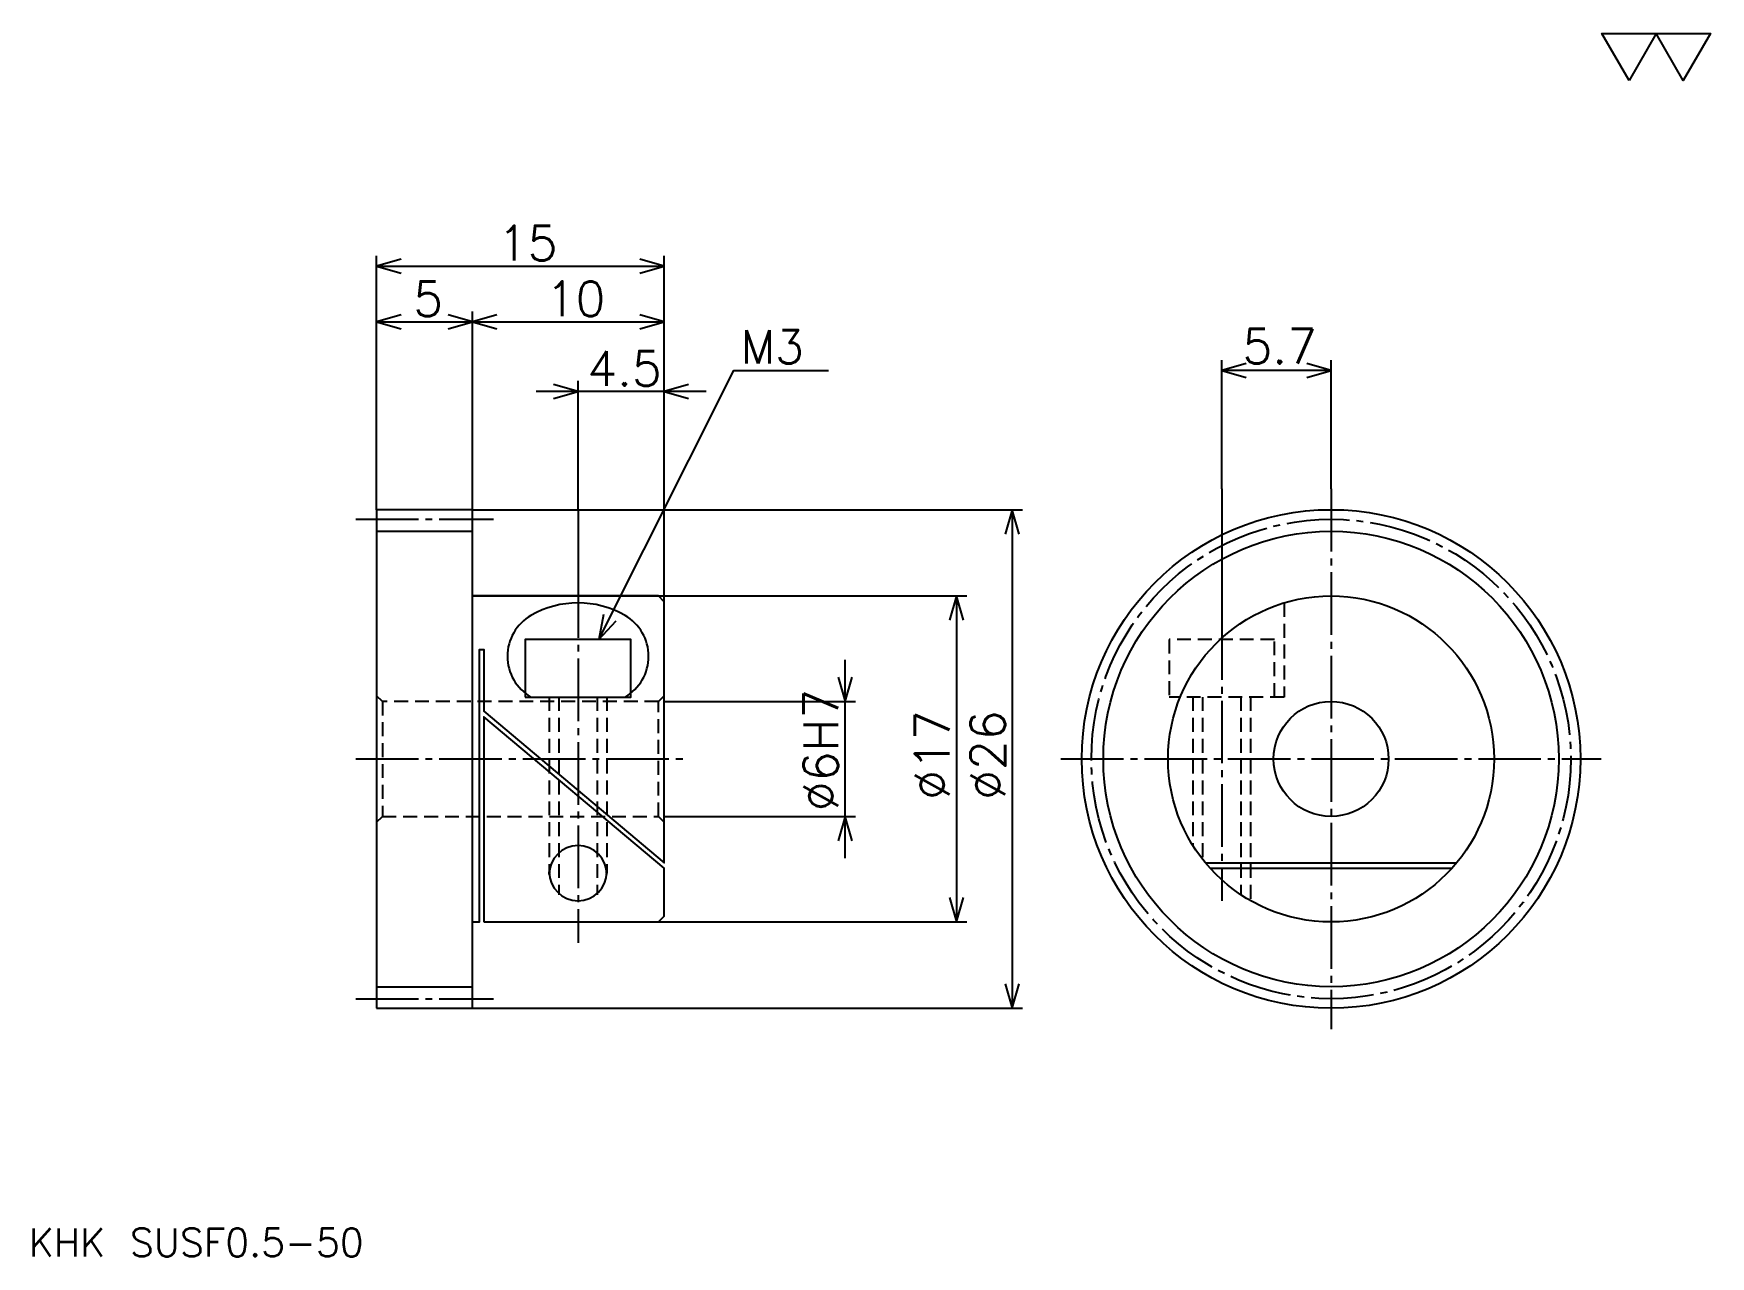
# Model space of a CAD drawing. Extents: x 3.9 to 91.3, y 4 to 67.8.
import ezdxf

# ---------------------------------------------------------------- set-up
doc = ezdxf.new("R2010")
doc.units = 0
doc.linetypes.add('DASHDOT', pattern=[4.353983, 3.265487, -0.362832, 0.362832, -0.362832])
doc.linetypes.add('HIDDEN', pattern=[1.088496, 0.725664, -0.362832])
doc.layers.get('0').update_dxf_attribs({"linetype": 'CONTINUOUS'})
doc.layers.add('DASHDOT', color=6, linetype='DASHDOT')
doc.layers.add('HIDDEN', color=2, linetype='HIDDEN')
doc.styles.add('KANJI', font='TXT', dxfattribs={"bigfont": 'BIGFONT'})

msp = doc.modelspace()

# ---------------------------------------------------------------- linework, layer by layer
at = {"color": 5}
for p, q in [((21.769911, 42.933628), (21.769911, 56.176994)), ((36.769913, 42.933628), (36.769913, 56.176994)), ((21.769911, 55.632744), (36.769913, 55.632744)), ((21.769911, 52.730087), (26.769911, 52.730087)), ((26.769911, 42.933628), (26.769911, 53.274338)), ((26.769911, 52.730087), (36.769913, 52.730087)), ((65.839821, 44.022125), (65.839821, 50.734512)), ((71.539825, 44.022125), (71.539825, 50.734512)), ((71.539825, 50.190266), (65.839821, 50.190266)), ((38.946899, 49.101768), (30.092918, 49.101768)), ((32.269913, 42.933628), (32.269913, 49.646019)), ((65.839821, 44.022125), (65.839821, 37.327675)), ((21.769911, 42.933628), (21.769911, 42.933628)), ((26.769911, 42.933628), (26.769911, 42.933628)), ((26.769911, 42.933628), (36.769913, 42.933628)), ((32.269913, 42.933628), (32.269913, 38.433628)), ((36.769913, 42.933628), (55.45575, 42.933628)), ((36.769913, 38.133629), (36.769913, 42.933628)), ((54.911507, 42.933628), (54.911507, 16.933628)), ((26.769911, 38.433628), (36.769913, 38.433628)), ((36.769913, 38.433628), (52.553097, 38.433628)), ((52.00885, 38.433628), (52.00885, 21.433628)), ((46.203537, 24.756638), (46.203537, 35.110619)), ((36.769913, 32.933628), (46.747787, 32.933628)), ((36.769913, 26.933628), (46.747787, 26.933628)), ((36.46991, 21.433628), (36.769913, 21.433628)), ((36.769913, 21.433628), (52.553097, 21.433628)), ((26.769911, 16.933628), (36.769913, 16.933628)), ((36.769913, 16.933628), (55.45575, 16.933628))]:
    msp.add_line(p, q, dxfattribs=at)
at = {"color": 4}
for p, q in [((21.769911, 41.808628), (26.769911, 41.808628)), ((29.815283, 33.163628), (34.724541, 33.163628)), ((64.988564, 24.517815), (78.09108, 24.517815)), ((30.769911, 23.915886), (30.769911, 24.04377)), ((33.769913, 23.915886), (33.769913, 24.04377)), ((65.234268, 24.233627), (77.845375, 24.233627)), ((21.769911, 18.058628), (26.769911, 18.058628))]:
    msp.add_line(p, q, dxfattribs=at)
at = {"color": 7}
msp.add_lwpolyline([(87.079643, 65.309738), (85.664597, 67.762482), (91.324776, 67.762482), (89.909729, 65.309738), (88.49469, 67.762482), (87.079643, 65.309738)], dxfattribs=at)
at = {"color": 5}
for points in [[(23.039822, 55.995575), (21.769911, 55.632744), (23.039822, 55.269913)], [(35.5, 55.269913), (36.769913, 55.632744), (35.5, 55.995575)], [(23.039822, 53.092918), (21.769911, 52.730087), (23.039822, 52.367256)], [(25.5, 52.367256), (26.769911, 52.730087), (25.5, 53.092918)], [(28.039822, 53.092918), (26.769911, 52.730087), (28.039822, 52.367256)], [(35.5, 52.367256), (36.769913, 52.730087), (35.5, 53.092918)], [(33.358406, 36.163628), (40.398232, 50.190266), (45.332741, 50.190266)], [(67.109734, 50.553097), (65.839821, 50.190266), (67.109734, 49.827435)], [(70.269913, 49.827435), (71.539825, 50.190266), (70.269913, 50.553097)], [(31, 48.738937), (32.269913, 49.101768), (31, 49.4646)], [(38.039822, 49.4646), (36.769913, 49.101768), (38.039822, 48.738937)], [(55.274338, 41.663715), (54.911507, 42.933628), (54.548676, 41.663715)], [(52.371681, 37.163715), (52.00885, 38.433628), (51.646019, 37.163715)], [(33.60376, 37.461365), (33.358406, 36.163628), (34.252323, 37.13586)], [(45.840706, 34.203541), (46.203537, 32.933628), (46.566368, 34.203541)], [(46.566368, 25.663715), (46.203537, 26.933628), (45.840706, 25.663715)], [(51.646019, 22.703541), (52.00885, 21.433628), (52.371681, 22.703541)], [(54.548676, 18.203541), (54.911507, 16.933628), (55.274338, 18.203541)]]:
    msp.add_lwpolyline(points, dxfattribs=at)
at = {"color": 4}
for points in [[(21.769911, 16.933628), (21.769911, 16.933628), (26.769911, 16.933628), (26.769911, 16.933628), (26.769911, 42.933628), (26.769911, 42.933628), (21.769911, 42.933628), (21.769911, 42.933628), (21.769911, 16.933628)], [(26.769911, 21.433628), (27.132744, 21.433628), (27.132744, 35.633629), (27.350441, 35.633629), (27.350441, 32.421688), (36.769913, 24.517815), (36.769913, 38.133629), (36.46991, 38.433628), (26.769911, 38.433628)], [(29.519911, 33.163628), (35.019913, 33.163628), (35.019913, 36.163628), (29.519911, 36.163628), (29.519911, 33.163628)], [(27.350441, 21.433628), (36.46991, 21.433628), (36.769913, 21.733627), (36.769913, 24.233627), (27.350441, 32.137501), (27.350441, 21.433628)]]:
    msp.add_lwpolyline(points, dxfattribs=at)
for radius in [13, 11.875, 8.5, 3]:
    msp.add_circle((71.539825, 29.933628), radius, dxfattribs=at)
for centre, radius, start, end in [((32.269913, 33.163628), 4.909257, 60.00000468, 119.99999532), ((31.042597, 35.289398), 2.454628, 119.99999532, 240.00000468), ((33.497223, 35.289398), 2.454628, 299.99999532, 60.00000468), ((32.269913, 23.915886), 1.5, 0, 180), ((32.269913, 24.04377), 1.5, 180, 0)]:
    msp.add_arc(centre, radius, start, end, dxfattribs=at)
at = {"layer": 'DASHDOT', "color": 7}
for p, q in [((71.539825, 44.022125), (71.539825, 15.845133)), ((20.681416, 42.433628), (27.858406, 42.433628)), ((32.269913, 39.522125), (32.269913, 20.345133)), ((65.839821, 37.327675), (65.839821, 22.539579)), ((20.681416, 29.933628), (37.858406, 29.933628)), ((57.451324, 29.933628), (85.628319, 29.933628)), ((20.681416, 17.433628), (27.858406, 17.433628))]:
    msp.add_line(p, q, dxfattribs=at)
msp.add_circle((71.539825, 29.933628), 12.5, dxfattribs=at)
at = {"layer": 'HIDDEN', "color": 4}
for p, q in [((36.769913, 33.233627), (36.46991, 32.933628)), ((22.06991, 32.933628), (22.06991, 26.933628)), ((30.769911, 33.163628), (30.769911, 23.979828)), ((31.269911, 33.163628), (31.269911, 22.851255)), ((33.269913, 33.163628), (33.269913, 22.851255)), ((33.769913, 33.163628), (33.769913, 23.979828)), ((64.339821, 33.163628), (64.339821, 25.415886)), ((64.839821, 33.163628), (64.839821, 24.70295)), ((66.839821, 33.163628), (66.839821, 22.851255)), ((67.339821, 33.163628), (67.339821, 22.54377)), ((36.769913, 26.633629), (36.46991, 26.933628))]:
    msp.add_line(p, q, dxfattribs=at)
for points in [[(69.089821, 38.072884), (69.089821, 33.163628), (63.089821, 33.163628)], [(68.589821, 33.163628), (68.589821, 36.163628), (63.089821, 36.163628), (63.089821, 33.163628)], [(21.769911, 26.633629), (22.06991, 26.933628), (36.46991, 26.933628), (36.46991, 32.933628), (22.06991, 32.933628), (21.769911, 33.233627)]]:
    msp.add_lwpolyline(points, dxfattribs=at)

# ---------------------------------------------------------------- texts
at = {"color": 7, "style": 'KANJI'}
for s, height, p in [('15', 1.814159, (28.090708, 55.923012)), ('5', 1.814159, (23.680309, 53.020355)), ('10', 1.814159, (30.590708, 53.020355)), ('M3', 1.741593, (40.761063, 50.553097)), ('4.5', 1.814159, (32.751106, 49.392036)), ('KHK SUSF0.5-50', 1.451327, (3.628319, 3.99115))]:
    msp.add_text(s, height=height, dxfattribs=at).set_placement(p)
for s, rotation, p in [('5.7', 360, (66.921021, 50.553097)), ('%%c6H7', 90, (45.840706, 27.212389)), ('%%c17', 90, (51.646019, 27.801991)), ('%%c26', 90, (54.548676, 27.801991))]:
    msp.add_text(s, height=1.814159, rotation=rotation, dxfattribs=at).set_placement(p)

doc.saveas('drawing.dxf')
